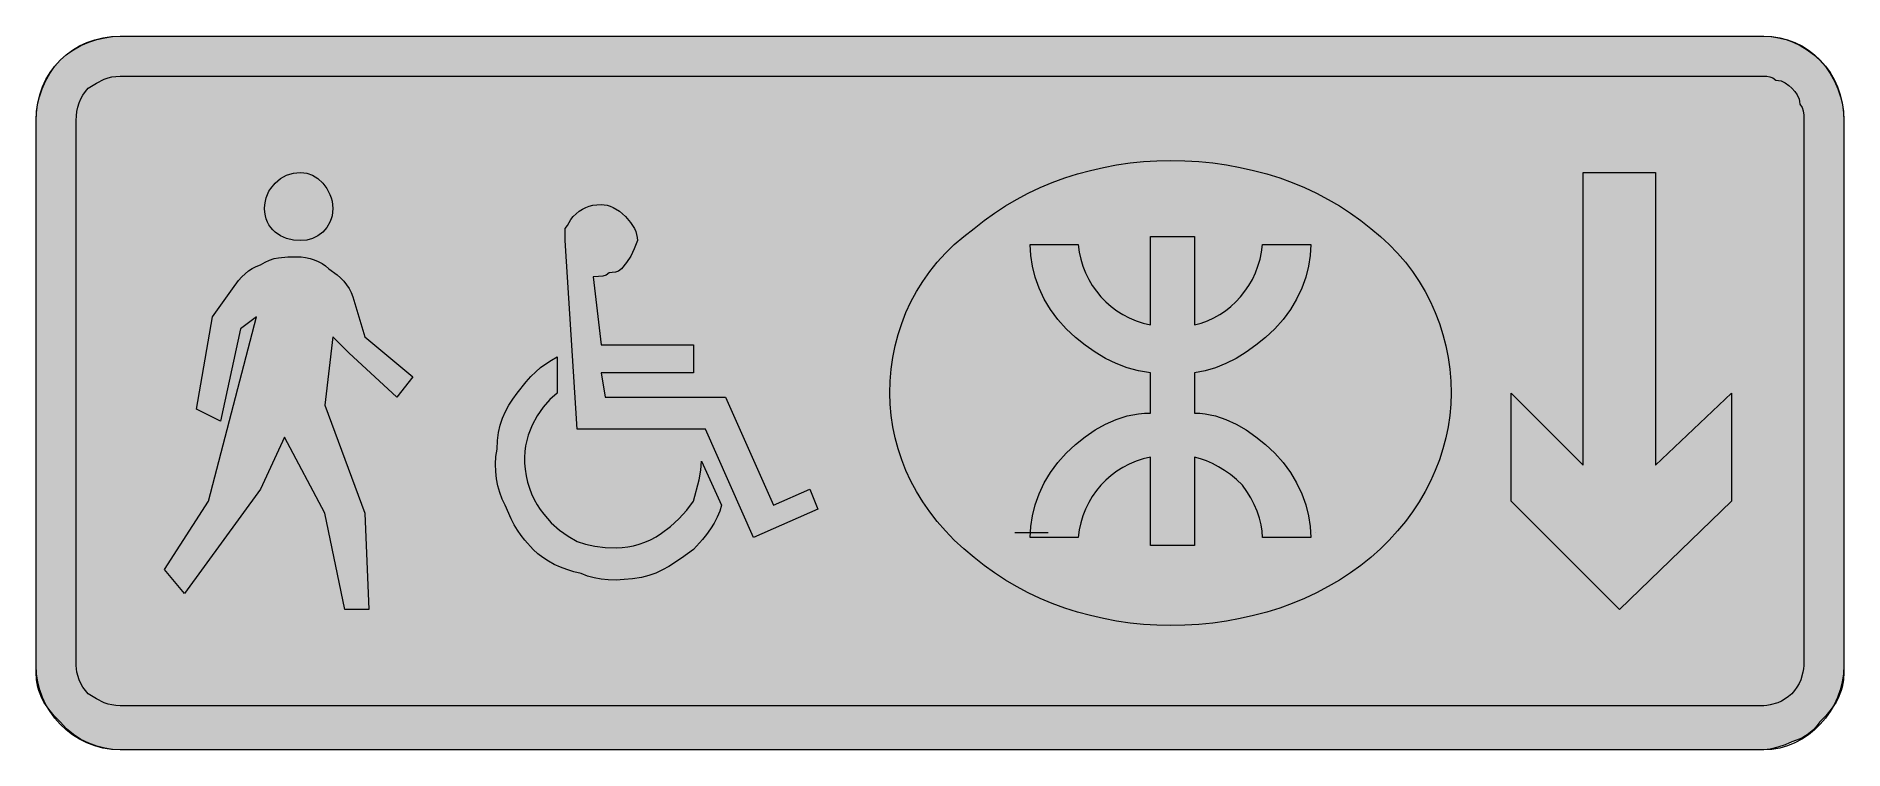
# Model space of a CAD drawing. Header units: metres. Extents: x 12 to 553, y 30 to 243.
import ezdxf

# ---------------------------------------------------------------- set-up
doc = ezdxf.new("R2010")
doc.units = ezdxf.units.M
for name, color, linetype, true_color in [('FILL_BLUE_0000FF', 7, 'Continuous', 0x0000ff), ('FILL_RED_FF0000', 7, 'Continuous', 0xff0000), ('FILL_WHITE_FFFFFF', 7, 'Continuous', 0xffffff), ('STROKE_BLUE_0000FF', 7, 'Continuous', 0x0000ff), ('STROKE_WHITE_FFFFFF', 7, 'Continuous', 0xffffff)]:
    doc.layers.add(name, color=color, linetype=linetype, true_color=true_color)

msp = doc.modelspace()

# ---------------------------------------------------------------- hatches: boundary and pattern name
at = {"layer": 'FILL_BLUE_0000FF', "true_color": 0x0000ff}
h = msp.add_hatch(color=7, dxfattribs=at)
h.dxf.hatch_style = 1
h.paths.add_polyline_path([(529.35, 231.36), (530.25, 231.34), (531.15, 231.21), (532.05, 230.85), (532.95, 230.16), (533.8, 230.11), (534.54, 229.95), (535.8, 229.41), (536.83, 228.64), (537.75, 227.76), (538.63, 226.84), (539.4, 225.81), (539.94, 224.55), (540.1, 223.81), (540.15, 222.96), (540.84, 222.04), (541.2, 221.01), (541.33, 219.75), (541.35, 218.16), (541.35, 54.96), (541.29, 54.01), (541.12, 52.97), (540.45, 50.76), (539.94, 49.64), (539.32, 48.55), (538.59, 47.51), (537.75, 46.56), (536.8, 45.72), (535.76, 44.99), (534.67, 44.37), (533.55, 43.86), (531.34, 43.19), (530.3, 43.02), (529.35, 42.96), (37.35, 42.96), (36.05, 43.02), (34.84, 43.19), (33.68, 43.47), (32.55, 43.86), (30.26, 44.99), (27.75, 46.56), (26.91, 47.51), (26.17, 48.55), (25.56, 49.64), (25.05, 50.76), (24.37, 52.97), (24.21, 54.01), (24.15, 54.96), (24.15, 218.16), (24.21, 219.51), (24.37, 220.84), (24.66, 222.15), (25.05, 223.41), (25.56, 224.62), (26.17, 225.75), (26.91, 226.81), (27.75, 227.76), (30.26, 229.34), (32.55, 230.46), (33.68, 230.85), (34.84, 231.14), (36.05, 231.3), (37.35, 231.36), (529.35, 231.36)])
at = {"layer": 'FILL_RED_FF0000', "true_color": 0xff0000}
h = msp.add_hatch(color=7, dxfattribs=at)
h.dxf.hatch_style = 1
h.paths.add_polyline_path([(347.7, 67.04), (343.66, 67.3), (339.64, 67.71), (335.64, 68.29), (331.68, 69.03), (327.77, 69.93), (323.9, 70.99), (320.1, 72.21), (316.37, 73.58), (312.71, 75.1), (309.15, 76.78), (305.68, 78.6), (302.32, 80.58), (299.07, 82.69), (295.94, 84.96), (292.95, 87.36), (289.9, 89.89), (287.04, 92.53), (284.39, 95.26), (281.92, 98.09), (279.66, 100.99), (277.59, 103.98), (275.72, 107.04), (274.05, 110.16), (272.57, 113.34), (271.29, 116.56), (270.21, 119.83), (269.32, 123.14), (268.64, 126.47), (268.14, 129.82), (267.85, 133.19), (267.75, 136.56), (267.85, 140.14), (268.14, 143.69), (268.64, 147.2), (269.32, 150.66), (270.21, 154.06), (271.29, 157.4), (272.57, 160.67), (274.05, 163.86), (275.72, 166.97), (277.59, 169.98), (279.66, 172.9), (281.92, 175.71), (284.39, 178.41), (287.04, 180.99), (289.9, 183.44), (292.95, 185.76), (295.94, 188.16), (299.07, 190.43), (302.32, 192.54), (305.68, 194.52), (309.15, 196.34), (312.71, 198.02), (316.37, 199.54), (320.1, 200.91), (323.9, 202.13), (327.77, 203.19), (331.68, 204.09), (335.64, 204.83), (339.64, 205.41), (343.66, 205.82), (347.7, 206.08), (351.75, 206.16), (356.01, 206.08), (360.23, 205.82), (364.42, 205.41), (368.55, 204.83), (372.63, 204.09), (376.64, 203.19), (380.58, 202.13), (384.45, 200.91), (388.23, 199.54), (391.92, 198.02), (395.51, 196.34), (399, 194.52), (402.37, 192.54), (405.63, 190.43), (408.76, 188.16), (411.75, 185.76), (414.59, 183.44), (417.26, 180.99), (419.76, 178.41), (422.08, 175.71), (424.23, 172.9), (426.2, 169.98), (427.99, 166.97), (429.6, 163.86), (431.03, 160.67), (432.27, 157.4), (433.33, 154.06), (434.19, 150.66), (434.87, 147.2), (435.36, 143.69), (435.65, 140.14), (435.75, 136.56), (435.65, 133.19), (435.36, 129.82), (434.87, 126.47), (434.19, 123.14), (433.33, 119.83), (432.27, 116.56), (431.03, 113.34), (429.6, 110.16), (427.99, 107.04), (426.2, 103.98), (424.23, 100.99), (422.08, 98.09), (419.76, 95.26), (417.26, 92.53), (414.59, 89.89), (411.75, 87.36), (408.76, 84.96), (405.63, 82.69), (402.37, 80.58), (399, 78.6), (395.51, 76.78), (391.92, 75.1), (388.23, 73.58), (384.45, 72.21), (380.58, 70.99), (376.64, 69.93), (372.63, 69.03), (368.55, 68.29), (364.42, 67.71), (360.23, 67.3), (356.01, 67.04), (351.75, 66.96), (347.7, 67.04)])
at = {"layer": 'FILL_WHITE_FFFFFF', "true_color": 0xffffff}
h = msp.add_hatch(color=7, dxfattribs=at)
h.dxf.hatch_style = 1
h.paths.add_polyline_path([(529.35, 243.36), (531.6, 243.25), (533.83, 242.91), (536.04, 242.35), (538.2, 241.56), (540.31, 240.55), (542.34, 239.31), (544.3, 237.85), (546.15, 236.16), (547.84, 234.25), (549.3, 232.17), (550.54, 229.94), (551.55, 227.61), (552.34, 225.23), (552.9, 222.83), (553.24, 220.46), (553.35, 218.16), (553.35, 54.96), (553.33, 52.97), (553.2, 50.76), (552.84, 48.55), (552.55, 47.51), (552.15, 46.56), (551.65, 45.26), (551.04, 44.07), (549.6, 41.91), (547.93, 39.98), (546.15, 38.16), (545.25, 36.92), (544.33, 35.87), (543.39, 35), (542.4, 34.26), (541.36, 33.64), (540.24, 33.1), (537.75, 32.16), (535.76, 31.28), (533.55, 30.51), (531.34, 29.97), (529.35, 29.76), (37.35, 29.76), (35.05, 29.87), (32.68, 30.23), (30.28, 30.84), (27.9, 31.71), (25.57, 32.87), (23.34, 34.32), (21.26, 36.08), (19.35, 38.16), (17.57, 39.98), (15.9, 41.91), (14.46, 44.07), (13.85, 45.26), (13.35, 46.56), (12.95, 47.51), (12.66, 48.55), (12.3, 50.76), (12.17, 52.97), (12.15, 54.96), (12.15, 218.16), (12.26, 220.46), (12.6, 222.83), (13.16, 225.23), (13.95, 227.61), (14.96, 229.94), (16.2, 232.17), (17.66, 234.25), (19.35, 236.16), (21.26, 237.85), (23.34, 239.31), (25.57, 240.55), (27.9, 241.56), (30.28, 242.35), (32.68, 242.91), (35.05, 243.25), (37.35, 243.36), (529.35, 243.36)])
h = msp.add_hatch(color=7, dxfattribs=at)
h.dxf.hatch_style = 1
h.paths.add_polyline_path([(100.89, 190.66), (100.73, 189.62), (100.48, 188.65), (100.12, 187.73), (99.18, 186.09), (97.95, 184.71), (96.5, 183.62), (94.87, 182.82), (93.14, 182.33), (91.35, 182.16), (89.16, 182.33), (87.13, 182.82), (85.3, 183.62), (83.7, 184.71), (83, 185.36), (82.39, 186.09), (81.85, 186.87), (81.39, 187.73), (81.03, 188.65), (80.77, 189.62), (80.61, 190.66), (80.55, 191.76), (80.61, 192.87), (80.77, 193.95), (81.03, 194.98), (81.39, 195.98), (81.85, 196.92), (82.39, 197.81), (83.7, 199.41), (85.3, 200.72), (86.19, 201.26), (87.13, 201.72), (88.13, 202.08), (89.16, 202.34), (90.24, 202.5), (91.35, 202.56), (92.25, 202.5), (93.14, 202.34), (94.87, 201.72), (96.5, 200.72), (97.95, 199.41), (99.18, 197.81), (100.12, 195.98), (100.48, 194.98), (100.73, 193.95), (100.89, 192.87), (100.95, 191.76), (100.89, 190.66)])
h = msp.add_hatch(color=7, dxfattribs=at)
h.dxf.hatch_style = 1
h.paths.add_polyline_path([(496.95, 202.56), (496.95, 114.96), (519.75, 136.56), (519.75, 104.16), (486.15, 71.76), (453.75, 104.16), (453.75, 136.56), (475.35, 114.96), (475.35, 202.56), (496.95, 202.56)])
h = msp.add_hatch(color=7, dxfattribs=at)
h.dxf.hatch_style = 1
h.paths.add_polyline_path([(174.15, 125.76), (170.55, 182.16), (170.55, 185.76), (171.26, 186.66), (171.75, 187.56), (172.24, 188.46), (172.95, 189.36), (174.77, 190.94), (175.71, 191.55), (176.7, 192.06), (177.74, 192.45), (178.86, 192.74), (180.05, 192.9), (181.35, 192.96), (182.25, 192.9), (183.15, 192.74), (184.05, 192.45), (184.95, 192.06), (186.75, 190.94), (188.55, 189.36), (190.12, 187.56), (191.25, 185.76), (191.64, 184.86), (191.92, 183.96), (192.09, 183.06), (192.15, 182.16), (191.23, 179.67), (190.2, 177.51), (188.94, 175.58), (187.35, 173.76), (186.45, 173.07), (185.55, 172.71), (184.65, 172.58), (183.75, 172.56), (182.83, 171.87), (181.8, 171.51), (180.54, 171.38), (178.95, 171.36), (181.35, 150.96), (208.95, 150.96), (208.95, 142.56), (181.35, 142.56), (182.55, 135.36), (218.55, 135.36), (232.95, 102.96), (243.75, 107.76), (246.15, 101.76), (226.95, 93.36), (212.55, 125.76), (174.15, 125.76)])
h = msp.add_hatch(color=7, dxfattribs=at)
h.dxf.hatch_style = 1
h.paths.add_polyline_path([(309.92, 96.56), (310.42, 99.83), (311.27, 103.13), (312.45, 106.41), (313.97, 109.64), (315.82, 112.77), (318.02, 115.75), (320.55, 118.56), (323.31, 121.14), (326.18, 123.47), (329.16, 125.52), (332.25, 127.26), (335.46, 128.66), (338.77, 129.7), (340.48, 130.07), (342.21, 130.34), (343.96, 130.5), (345.75, 130.56), (345.75, 142.56), (342.21, 143.18), (338.77, 144.12), (335.46, 145.37), (332.25, 146.91), (329.16, 148.74), (326.18, 150.83), (323.31, 153.17), (320.55, 155.76), (318.02, 158.57), (315.82, 161.55), (313.97, 164.68), (312.45, 167.91), (311.27, 171.19), (310.42, 174.49), (309.92, 177.76), (309.75, 180.96), (324.15, 180.96), (324.46, 178.74), (324.93, 176.58), (325.56, 174.49), (326.34, 172.49), (327.27, 170.56), (328.35, 168.73), (329.56, 166.99), (330.9, 165.36), (332.37, 163.84), (333.96, 162.44), (335.66, 161.17), (337.48, 160.04), (339.4, 159.04), (341.43, 158.19), (343.54, 157.49), (345.75, 156.96), (345.75, 183.36), (358.95, 183.36), (358.95, 156.96), (360.95, 157.49), (362.88, 158.19), (364.74, 159.04), (366.52, 160.04), (368.23, 161.17), (369.83, 162.44), (371.34, 163.84), (372.75, 165.36), (374.04, 166.99), (375.22, 168.73), (376.26, 170.56), (377.17, 172.49), (377.95, 174.49), (378.57, 176.58), (379.04, 178.74), (379.35, 180.96), (393.75, 180.96), (393.58, 177.76), (393.07, 174.49), (392.23, 171.19), (391.05, 167.91), (389.53, 164.68), (387.67, 161.55), (385.48, 158.57), (382.95, 155.76), (380.2, 153.17), (377.34, 150.83), (374.41, 148.74), (371.4, 146.91), (368.34, 145.37), (365.23, 144.12), (362.1, 143.18), (358.95, 142.56), (358.95, 130.56), (360.52, 130.5), (362.1, 130.34), (363.67, 130.07), (365.23, 129.7), (368.34, 128.66), (371.4, 127.26), (374.41, 125.52), (377.34, 123.47), (380.2, 121.14), (382.95, 118.56), (385.48, 115.75), (387.67, 112.77), (389.53, 109.64), (391.05, 106.41), (392.23, 103.13), (393.07, 99.83), (393.58, 96.56), (393.75, 93.36), (379.35, 93.36), (379.24, 95.21), (378.92, 97.15), (378.4, 99.14), (377.7, 101.16), (376.83, 103.18), (375.81, 105.17), (374.64, 107.11), (373.35, 108.96), (371.55, 110.65), (369.75, 112.13), (367.95, 113.41), (366.15, 114.51), (364.35, 115.44), (362.55, 116.22), (360.75, 116.85), (358.95, 117.36), (358.95, 90.96), (345.75, 90.96), (345.75, 117.36), (343.54, 116.83), (341.43, 116.13), (339.4, 115.28), (337.48, 114.28), (335.66, 113.15), (333.96, 111.88), (332.37, 110.48), (330.9, 108.96), (329.56, 107.33), (328.35, 105.59), (327.27, 103.76), (326.34, 101.83), (325.56, 99.83), (324.93, 97.74), (324.46, 95.58), (324.15, 93.36), (309.75, 93.36), (309.92, 96.56)])
h = msp.add_hatch(color=7, dxfattribs=at)
h.dxf.hatch_style = 1
h.paths.add_polyline_path([(98.55, 100.56), (86.55, 123.36), (79.35, 107.76), (56.55, 76.56), (50.55, 83.76), (63.75, 104.16), (78.15, 159.36), (73.35, 155.76), (67.35, 128.16), (60.15, 131.76), (64.95, 159.36), (70.95, 167.76), (72.77, 170.24), (73.71, 171.3), (74.7, 172.26), (75.74, 173.1), (76.86, 173.84), (78.05, 174.45), (79.35, 174.96), (80.7, 175.75), (82.05, 176.35), (83.4, 176.77), (84.75, 177.06), (87.45, 177.32), (90.15, 177.36), (91.5, 177.3), (92.83, 177.13), (94.14, 176.85), (95.4, 176.46), (96.61, 175.95), (97.74, 175.34), (98.8, 174.6), (99.75, 173.76), (102.22, 171.94), (103.29, 171), (104.25, 170.01), (105.09, 168.97), (105.82, 167.85), (106.44, 166.66), (106.95, 165.36), (110.55, 153.36), (124.95, 141.36), (120.15, 135.36), (105.75, 148.56), (100.95, 153.36), (98.55, 132.96), (110.55, 100.56), (111.75, 71.76), (104.55, 71.76), (98.55, 100.56)])
h = msp.add_hatch(color=7, dxfattribs=at)
h.dxf.hatch_style = 1
h.paths.add_polyline_path([(165.97, 134.6), (163.95, 132.32), (162.16, 129.77), (160.65, 126.96), (160.02, 125.47), (159.48, 123.93), (159.04, 122.34), (158.7, 120.7), (158.48, 119.02), (158.37, 117.3), (158.39, 115.55), (158.55, 113.76), (158.84, 111.78), (159.27, 109.88), (159.82, 108.06), (160.48, 106.34), (161.25, 104.69), (162.11, 103.13), (163.07, 101.65), (164.1, 100.26), (165.2, 98.95), (166.37, 97.73), (168.84, 95.54), (171.46, 93.68), (174.15, 92.16), (176.61, 91.33), (179.44, 90.68), (182.55, 90.28), (185.85, 90.21), (187.55, 90.32), (189.27, 90.53), (190.99, 90.86), (192.71, 91.32), (194.42, 91.9), (196.1, 92.64), (197.75, 93.52), (199.35, 94.56), (202.03, 96.57), (204.6, 98.91), (206.94, 101.48), (208.95, 104.16), (210.6, 110.61), (211.14, 113.44), (211.35, 116.16), (217.35, 102.96), (216.79, 101.16), (216.04, 99.38), (215.11, 97.62), (214.05, 95.91), (212.87, 94.25), (211.61, 92.67), (208.95, 89.76), (205.33, 87.1), (201.6, 84.66), (199.66, 83.6), (197.64, 82.67), (195.55, 81.92), (193.35, 81.36), (190.71, 80.97), (188.17, 80.7), (185.76, 80.58), (183.45, 80.61), (181.26, 80.81), (179.17, 81.19), (177.21, 81.77), (175.35, 82.56), (173.16, 83.07), (171.07, 83.69), (169.11, 84.42), (167.25, 85.26), (165.51, 86.22), (163.87, 87.29), (162.36, 88.47), (160.95, 89.76), (158.46, 92.5), (157.34, 93.94), (156.3, 95.46), (155.31, 97.1), (154.37, 98.87), (152.55, 102.96), (151.71, 104.81), (150.99, 106.77), (150.42, 108.8), (150, 110.91), (149.75, 113.07), (149.68, 115.28), (149.81, 117.51), (150.15, 119.76), (150.26, 122.35), (150.58, 124.75), (151.1, 126.97), (151.8, 129.06), (152.67, 131.03), (153.69, 132.92), (154.86, 134.76), (156.15, 136.56), (158.87, 139.94), (160.26, 141.45), (161.7, 142.86), (163.19, 144.15), (164.76, 145.33), (166.4, 146.4), (168.15, 147.36), (168.15, 136.56), (165.97, 134.6)])

# ---------------------------------------------------------------- linework, layer by layer
at = {"layer": 'FILL_BLUE_0000FF', "lineweight": 0, "true_color": 0x0000ff}
msp.add_lwpolyline([(529.35, 231.36), (530.25, 231.34), (531.15, 231.21), (532.05, 230.85), (532.95, 230.16), (533.8, 230.11), (534.54, 229.95), (535.8, 229.41), (536.83, 228.64), (537.75, 227.76), (538.63, 226.84), (539.4, 225.81), (539.94, 224.55), (540.1, 223.81), (540.15, 222.96), (540.84, 222.04), (541.2, 221.01), (541.33, 219.75), (541.35, 218.16), (541.35, 54.96), (541.29, 54.01), (541.12, 52.97), (540.45, 50.76), (539.94, 49.64), (539.32, 48.55), (538.59, 47.51), (537.75, 46.56), (536.8, 45.72), (535.76, 44.99), (534.67, 44.37), (533.55, 43.86), (531.34, 43.19), (530.3, 43.02), (529.35, 42.96), (37.35, 42.96), (36.05, 43.02), (34.84, 43.19), (33.68, 43.47), (32.55, 43.86), (30.26, 44.99), (27.75, 46.56), (26.91, 47.51), (26.17, 48.55), (25.56, 49.64), (25.05, 50.76), (24.37, 52.97), (24.21, 54.01), (24.15, 54.96), (24.15, 218.16), (24.21, 219.51), (24.37, 220.84), (24.66, 222.15), (25.05, 223.41), (25.56, 224.62), (26.17, 225.75), (26.91, 226.81), (27.75, 227.76), (30.26, 229.34), (32.55, 230.46), (33.68, 230.85), (34.84, 231.14), (36.05, 231.3), (37.35, 231.36)], close=True, dxfattribs=at)
at = {"layer": 'FILL_RED_FF0000', "lineweight": 0, "true_color": 0xff0000}
msp.add_lwpolyline([(347.7, 67.04), (343.66, 67.3), (339.64, 67.71), (335.64, 68.29), (331.68, 69.03), (327.77, 69.93), (323.9, 70.99), (320.1, 72.21), (316.37, 73.58), (312.71, 75.1), (309.15, 76.78), (305.68, 78.6), (302.32, 80.58), (299.07, 82.69), (295.94, 84.96), (292.95, 87.36), (289.9, 89.89), (287.04, 92.53), (284.39, 95.26), (281.92, 98.09), (279.66, 100.99), (277.59, 103.98), (275.72, 107.04), (274.05, 110.16), (272.57, 113.34), (271.29, 116.56), (270.21, 119.83), (269.32, 123.14), (268.64, 126.47), (268.14, 129.82), (267.85, 133.19), (267.75, 136.56), (267.85, 140.14), (268.14, 143.69), (268.64, 147.2), (269.32, 150.66), (270.21, 154.06), (271.29, 157.4), (272.57, 160.67), (274.05, 163.86), (275.72, 166.97), (277.59, 169.98), (279.66, 172.9), (281.92, 175.71), (284.39, 178.41), (287.04, 180.99), (289.9, 183.44), (292.95, 185.76), (295.94, 188.16), (299.07, 190.43), (302.32, 192.54), (305.68, 194.52), (309.15, 196.34), (312.71, 198.02), (316.37, 199.54), (320.1, 200.91), (323.9, 202.13), (327.77, 203.19), (331.68, 204.09), (335.64, 204.83), (339.64, 205.41), (343.66, 205.82), (347.7, 206.08), (351.75, 206.16), (356.01, 206.08), (360.23, 205.82), (364.42, 205.41), (368.55, 204.83), (372.63, 204.09), (376.64, 203.19), (380.58, 202.13), (384.45, 200.91), (388.23, 199.54), (391.92, 198.02), (395.51, 196.34), (399, 194.52), (402.37, 192.54), (405.63, 190.43), (408.76, 188.16), (411.75, 185.76), (414.59, 183.44), (417.26, 180.99), (419.76, 178.41), (422.08, 175.71), (424.23, 172.9), (426.2, 169.98), (427.99, 166.97), (429.6, 163.86), (431.03, 160.67), (432.27, 157.4), (433.33, 154.06), (434.19, 150.66), (434.87, 147.2), (435.36, 143.69), (435.65, 140.14), (435.75, 136.56), (435.65, 133.19), (435.36, 129.82), (434.87, 126.47), (434.19, 123.14), (433.33, 119.83), (432.27, 116.56), (431.03, 113.34), (429.6, 110.16), (427.99, 107.04), (426.2, 103.98), (424.23, 100.99), (422.08, 98.09), (419.76, 95.26), (417.26, 92.53), (414.59, 89.89), (411.75, 87.36), (408.76, 84.96), (405.63, 82.69), (402.37, 80.58), (399, 78.6), (395.51, 76.78), (391.92, 75.1), (388.23, 73.58), (384.45, 72.21), (380.58, 70.99), (376.64, 69.93), (372.63, 69.03), (368.55, 68.29), (364.42, 67.71), (360.23, 67.3), (356.01, 67.04), (351.75, 66.96)], close=True, dxfattribs=at)
at = {"layer": 'FILL_WHITE_FFFFFF', "lineweight": 0, "true_color": 0xffffff}
for points in [[(529.35, 243.36), (531.6, 243.25), (533.83, 242.91), (536.04, 242.35), (538.2, 241.56), (540.31, 240.55), (542.34, 239.31), (544.3, 237.85), (546.15, 236.16), (547.84, 234.25), (549.3, 232.17), (550.54, 229.94), (551.55, 227.61), (552.34, 225.23), (552.9, 222.83), (553.24, 220.46), (553.35, 218.16), (553.35, 54.96), (553.33, 52.97), (553.2, 50.76), (552.84, 48.55), (552.55, 47.51), (552.15, 46.56), (551.65, 45.26), (551.04, 44.07), (549.6, 41.91), (547.93, 39.98), (546.15, 38.16), (545.25, 36.92), (544.33, 35.87), (543.39, 35), (542.4, 34.26), (541.36, 33.64), (540.24, 33.1), (537.75, 32.16), (535.76, 31.28), (533.55, 30.51), (531.34, 29.97), (529.35, 29.76), (37.35, 29.76), (35.05, 29.87), (32.68, 30.23), (30.28, 30.84), (27.9, 31.71), (25.57, 32.87), (23.34, 34.32), (21.26, 36.08), (19.35, 38.16), (17.57, 39.98), (15.9, 41.91), (14.46, 44.07), (13.85, 45.26), (13.35, 46.56), (12.95, 47.51), (12.66, 48.55), (12.3, 50.76), (12.17, 52.97), (12.15, 54.96), (12.15, 218.16), (12.26, 220.46), (12.6, 222.83), (13.16, 225.23), (13.95, 227.61), (14.96, 229.94), (16.2, 232.17), (17.66, 234.25), (19.35, 236.16), (21.26, 237.85), (23.34, 239.31), (25.57, 240.55), (27.9, 241.56), (30.28, 242.35), (32.68, 242.91), (35.05, 243.25), (37.35, 243.36)], [(100.89, 190.66), (100.73, 189.62), (100.48, 188.65), (100.12, 187.73), (99.18, 186.09), (97.95, 184.71), (96.5, 183.62), (94.87, 182.82), (93.14, 182.33), (91.35, 182.16), (89.16, 182.33), (87.13, 182.82), (85.3, 183.62), (83.7, 184.71), (83, 185.36), (82.39, 186.09), (81.85, 186.87), (81.39, 187.73), (81.03, 188.65), (80.77, 189.62), (80.61, 190.66), (80.55, 191.76), (80.61, 192.87), (80.77, 193.95), (81.03, 194.98), (81.39, 195.98), (81.85, 196.92), (82.39, 197.81), (83.7, 199.41), (85.3, 200.72), (86.19, 201.26), (87.13, 201.72), (88.13, 202.08), (89.16, 202.34), (90.24, 202.5), (91.35, 202.56), (92.25, 202.5), (93.14, 202.34), (94.87, 201.72), (96.5, 200.72), (97.95, 199.41), (99.18, 197.81), (100.12, 195.98), (100.48, 194.98), (100.73, 193.95), (100.89, 192.87), (100.95, 191.76)], [(496.95, 202.56), (496.95, 114.96), (519.75, 136.56), (519.75, 104.16), (486.15, 71.76), (453.75, 104.16), (453.75, 136.56), (475.35, 114.96), (475.35, 202.56)], [(174.15, 125.76), (170.55, 182.16), (170.55, 185.76), (171.26, 186.66), (171.75, 187.56), (172.24, 188.46), (172.95, 189.36), (174.77, 190.94), (175.71, 191.55), (176.7, 192.06), (177.74, 192.45), (178.86, 192.74), (180.05, 192.9), (181.35, 192.96), (182.25, 192.9), (183.15, 192.74), (184.05, 192.45), (184.95, 192.06), (186.75, 190.94), (188.55, 189.36), (190.12, 187.56), (191.25, 185.76), (191.64, 184.86), (191.92, 183.96), (192.09, 183.06), (192.15, 182.16), (191.23, 179.67), (190.2, 177.51), (188.94, 175.58), (187.35, 173.76), (186.45, 173.07), (185.55, 172.71), (184.65, 172.58), (183.75, 172.56), (182.83, 171.87), (181.8, 171.51), (180.54, 171.38), (178.95, 171.36), (181.35, 150.96), (208.95, 150.96), (208.95, 142.56), (181.35, 142.56), (182.55, 135.36), (218.55, 135.36), (232.95, 102.96), (243.75, 107.76), (246.15, 101.76), (226.95, 93.36), (212.55, 125.76)], [(309.92, 96.56), (310.42, 99.83), (311.27, 103.13), (312.45, 106.41), (313.97, 109.64), (315.82, 112.77), (318.02, 115.75), (320.55, 118.56), (323.31, 121.14), (326.18, 123.47), (329.16, 125.52), (332.25, 127.26), (335.46, 128.66), (338.77, 129.7), (340.48, 130.07), (342.21, 130.34), (343.96, 130.5), (345.75, 130.56), (345.75, 142.56), (342.21, 143.18), (338.77, 144.12), (335.46, 145.37), (332.25, 146.91), (329.16, 148.74), (326.18, 150.83), (323.31, 153.17), (320.55, 155.76), (318.02, 158.57), (315.82, 161.55), (313.97, 164.68), (312.45, 167.91), (311.27, 171.19), (310.42, 174.49), (309.92, 177.76), (309.75, 180.96), (324.15, 180.96), (324.46, 178.74), (324.93, 176.58), (325.56, 174.49), (326.34, 172.49), (327.27, 170.56), (328.35, 168.73), (329.56, 166.99), (330.9, 165.36), (332.37, 163.84), (333.96, 162.44), (335.66, 161.17), (337.48, 160.04), (339.4, 159.04), (341.43, 158.19), (343.54, 157.49), (345.75, 156.96), (345.75, 183.36), (358.95, 183.36), (358.95, 156.96), (360.95, 157.49), (362.88, 158.19), (364.74, 159.04), (366.52, 160.04), (368.23, 161.17), (369.83, 162.44), (371.34, 163.84), (372.75, 165.36), (374.04, 166.99), (375.22, 168.73), (376.26, 170.56), (377.17, 172.49), (377.95, 174.49), (378.57, 176.58), (379.04, 178.74), (379.35, 180.96), (393.75, 180.96), (393.58, 177.76), (393.07, 174.49), (392.23, 171.19), (391.05, 167.91), (389.53, 164.68), (387.67, 161.55), (385.48, 158.57), (382.95, 155.76), (380.2, 153.17), (377.34, 150.83), (374.41, 148.74), (371.4, 146.91), (368.34, 145.37), (365.23, 144.12), (362.1, 143.18), (358.95, 142.56), (358.95, 130.56), (360.52, 130.5), (362.1, 130.34), (363.67, 130.07), (365.23, 129.7), (368.34, 128.66), (371.4, 127.26), (374.41, 125.52), (377.34, 123.47), (380.2, 121.14), (382.95, 118.56), (385.48, 115.75), (387.67, 112.77), (389.53, 109.64), (391.05, 106.41), (392.23, 103.13), (393.07, 99.83), (393.58, 96.56), (393.75, 93.36), (379.35, 93.36), (379.24, 95.21), (378.92, 97.15), (378.4, 99.14), (377.7, 101.16), (376.83, 103.18), (375.81, 105.17), (374.64, 107.11), (373.35, 108.96), (371.55, 110.65), (369.75, 112.13), (367.95, 113.41), (366.15, 114.51), (364.35, 115.44), (362.55, 116.22), (360.75, 116.85), (358.95, 117.36), (358.95, 90.96), (345.75, 90.96), (345.75, 117.36), (343.54, 116.83), (341.43, 116.13), (339.4, 115.28), (337.48, 114.28), (335.66, 113.15), (333.96, 111.88), (332.37, 110.48), (330.9, 108.96), (329.56, 107.33), (328.35, 105.59), (327.27, 103.76), (326.34, 101.83), (325.56, 99.83), (324.93, 97.74), (324.46, 95.58), (324.15, 93.36), (309.75, 93.36)], [(98.55, 100.56), (86.55, 123.36), (79.35, 107.76), (56.55, 76.56), (50.55, 83.76), (63.75, 104.16), (78.15, 159.36), (73.35, 155.76), (67.35, 128.16), (60.15, 131.76), (64.95, 159.36), (70.95, 167.76), (72.77, 170.24), (73.71, 171.3), (74.7, 172.26), (75.74, 173.1), (76.86, 173.84), (78.05, 174.45), (79.35, 174.96), (80.7, 175.75), (82.05, 176.35), (83.4, 176.77), (84.75, 177.06), (87.45, 177.32), (90.15, 177.36), (91.5, 177.3), (92.83, 177.13), (94.14, 176.85), (95.4, 176.46), (96.61, 175.95), (97.74, 175.34), (98.8, 174.6), (99.75, 173.76), (102.22, 171.94), (103.29, 171), (104.25, 170.01), (105.09, 168.97), (105.82, 167.85), (106.44, 166.66), (106.95, 165.36), (110.55, 153.36), (124.95, 141.36), (120.15, 135.36), (105.75, 148.56), (100.95, 153.36), (98.55, 132.96), (110.55, 100.56), (111.75, 71.76), (104.55, 71.76)], [(165.97, 134.6), (163.95, 132.32), (162.16, 129.77), (160.65, 126.96), (160.02, 125.47), (159.48, 123.93), (159.04, 122.34), (158.7, 120.7), (158.48, 119.02), (158.37, 117.3), (158.39, 115.55), (158.55, 113.76), (158.84, 111.78), (159.27, 109.88), (159.82, 108.06), (160.48, 106.34), (161.25, 104.69), (162.11, 103.13), (163.07, 101.65), (164.1, 100.26), (165.2, 98.95), (166.37, 97.73), (168.84, 95.54), (171.46, 93.68), (174.15, 92.16), (176.61, 91.33), (179.44, 90.68), (182.55, 90.28), (185.85, 90.21), (187.55, 90.32), (189.27, 90.53), (190.99, 90.86), (192.71, 91.32), (194.42, 91.9), (196.1, 92.64), (197.75, 93.52), (199.35, 94.56), (202.03, 96.57), (204.6, 98.91), (206.94, 101.48), (208.95, 104.16), (210.6, 110.61), (211.14, 113.44), (211.35, 116.16), (217.35, 102.96), (216.79, 101.16), (216.04, 99.38), (215.11, 97.62), (214.05, 95.91), (212.87, 94.25), (211.61, 92.67), (208.95, 89.76), (205.33, 87.1), (201.6, 84.66), (199.66, 83.6), (197.64, 82.67), (195.55, 81.92), (193.35, 81.36), (190.71, 80.97), (188.17, 80.7), (185.76, 80.58), (183.45, 80.61), (181.26, 80.81), (179.17, 81.19), (177.21, 81.77), (175.35, 82.56), (173.16, 83.07), (171.07, 83.69), (169.11, 84.42), (167.25, 85.26), (165.51, 86.22), (163.87, 87.29), (162.36, 88.47), (160.95, 89.76), (158.46, 92.5), (157.34, 93.94), (156.3, 95.46), (155.31, 97.1), (154.37, 98.87), (152.55, 102.96), (151.71, 104.81), (150.99, 106.77), (150.42, 108.8), (150, 110.91), (149.75, 113.07), (149.68, 115.28), (149.81, 117.51), (150.15, 119.76), (150.26, 122.35), (150.58, 124.75), (151.1, 126.97), (151.8, 129.06), (152.67, 131.03), (153.69, 132.92), (154.86, 134.76), (156.15, 136.56), (158.87, 139.94), (160.26, 141.45), (161.7, 142.86), (163.19, 144.15), (164.76, 145.33), (166.4, 146.4), (168.15, 147.36), (168.15, 136.56)]]:
    msp.add_lwpolyline(points, close=True, dxfattribs=at)
at = {"layer": 'STROKE_BLUE_0000FF', "lineweight": 0, "true_color": 0x0000ff}
msp.add_lwpolyline([(529.35, 243.36), (531.79, 243.24), (534.17, 242.87), (536.47, 242.27), (538.67, 241.45), (540.77, 240.42), (542.74, 239.18), (544.59, 237.76), (546.3, 236.16), (547.85, 234.39), (549.24, 232.46), (550.44, 230.39), (551.46, 228.17), (552.27, 225.83), (552.86, 223.38), (553.23, 220.82), (553.35, 218.16), (553.35, 54.96), (553.23, 52.5), (552.86, 50.09), (552.27, 47.73), (551.46, 45.45), (550.44, 43.27), (549.24, 41.19), (547.85, 39.23), (546.3, 37.41), (544.59, 35.75), (542.74, 34.25), (540.77, 32.95), (538.67, 31.84), (536.47, 30.95), (534.17, 30.3), (531.79, 29.9), (529.35, 29.76), (37.35, 29.76), (34.69, 29.9), (32.13, 30.3), (29.68, 30.95), (27.34, 31.84), (25.12, 32.95), (23.05, 34.25), (21.12, 35.75), (19.35, 37.41), (17.75, 39.23), (16.33, 41.19), (15.09, 43.27), (14.06, 45.45), (13.24, 47.73), (12.64, 50.09), (12.27, 52.5), (12.15, 54.96), (12.15, 218.16), (12.27, 220.82), (12.64, 223.38), (13.24, 225.83), (14.06, 228.17), (15.09, 230.39), (16.33, 232.46), (17.75, 234.39), (19.35, 236.16), (21.12, 237.76), (23.05, 239.18), (25.12, 240.42), (27.34, 241.45), (29.68, 242.27), (32.13, 242.87), (34.69, 243.24), (37.35, 243.36), (529.35, 243.36)], dxfattribs=at)
at = {"layer": 'STROKE_WHITE_FFFFFF', "lineweight": 0, "true_color": 0xffffff}
for points in [[(305.15, 94.8), (315.15, 94.8)], [(395.15, 94.8), (395.15, 94.8)]]:
    msp.add_lwpolyline(points, dxfattribs=at)

doc.saveas('drawing.dxf')
